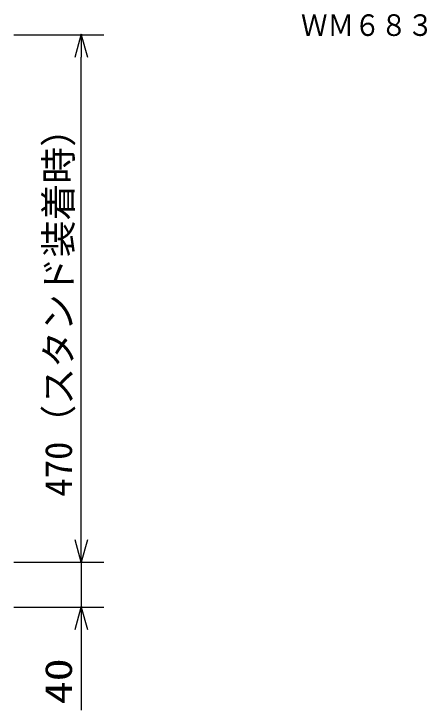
# Model space of a CAD drawing. Units: millimetres, scale not verified. Extents: x -63 to 63, y -57 to 57.
# Drawn here: x 25.7 to 62.5, y -13.4 to 48.7 of the extents above; entities that cross this region are included whole.
import ezdxf
from ezdxf.enums import TextEntityAlignment as Align

# ---------------------------------------------------------------- set-up
doc = ezdxf.new("R2010")
doc.units = ezdxf.units.MM
doc.header["$LTSCALE"] = 0.190236
doc.header["$PDMODE"] = 32
doc.header["$PDSIZE"] = 0.0951
for name, color, linetype in [('0-1_TOUROKU', 1, 'Continuous'), ('0-2_GAIKEI', 1, 'Continuous'), ('0-3_WAKU', 7, 'Continuous')]:
    doc.layers.add(name, color=color, linetype=linetype)
doc.styles.add('ＭＳ ゴシック', font='')
doc.styles.get('ＭＳ ゴシック').set_extended_font_data('MS Gothic')

# ---------------------------------------------------------------- blocks, each defined once
blk = doc.blocks.new('_OPEN30')
at = {"layer": '0-3_WAKU'}
blk.add_line((0, 0), (-1, 0), dxfattribs=at)
blk.add_lwpolyline([(-1, 0.26795), (0, 0), (-1, -0.26795)], dxfattribs=at)

msp = doc.modelspace()

# ---------------------------------------------------------------- linework, layer by layer
at = {"layer": '0-2_GAIKEI', "color": 3}
for p, q in [((25.7447, 46.8082), (33.7447, 46.8082)), ((31.7447, 1.8081), (31.7447, 44.8082)), ((31.7447, 1.8081), (31.7447, 3.8081)), ((25.7447, -0.1919), (33.7447, -0.1919)), ((25.7447, -0.1919), (33.7447, -0.1919)), ((31.7447, -0.1919), (31.7447, -4.1919)), ((25.7447, -4.1919), (33.7447, -4.1919)), ((31.7447, -6.1919), (31.7447, -13.3585))]:
    msp.add_line(p, q, dxfattribs=at)
at = {"layer": '0-3_WAKU'}
for p in [(31.7447, 46.8082), (31.7447, -4.1919)]:
    msp.add_point(p, dxfattribs=at)

# ---------------------------------------------------------------- block references
at = {"layer": '0-2_GAIKEI', "xscale": 2, "yscale": 2}
for p, rotation in [((31.7447, 46.8082), 90), ((31.7447, -0.1919), 270), ((31.7447, -0.1919), 270), ((31.7447, -4.1919), 90)]:
    msp.add_blockref('_OPEN30', p, dxfattribs=dict(at, rotation=rotation))

# ---------------------------------------------------------------- texts
at = {"layer": '0-1_TOUROKU', "style": 'ＭＳ ゴシック', "width": 0.9}
msp.add_text('ＷＭ６８３', height=1.925, dxfattribs=at).set_placement((51.3, 46.13), align=Align.BOTTOM_LEFT)
at = {"layer": '0-2_GAIKEI', "color": 3, "style": 'ＭＳ ゴシック'}
msp.add_text('470（スタンド装着時）', height=2.406, rotation=90, dxfattribs=at).set_placement((31.6351, 5.6572), align=Align.BOTTOM_LEFT)
at = {"layer": '0-2_GAIKEI', "color": 3, "style": 'ＭＳ ゴシック', "width": 1.25}
msp.add_text('40', height=2.406, rotation=90, dxfattribs=at).set_placement((31.6351, -12.8421), align=Align.BOTTOM_LEFT)

doc.saveas('drawing.dxf')
